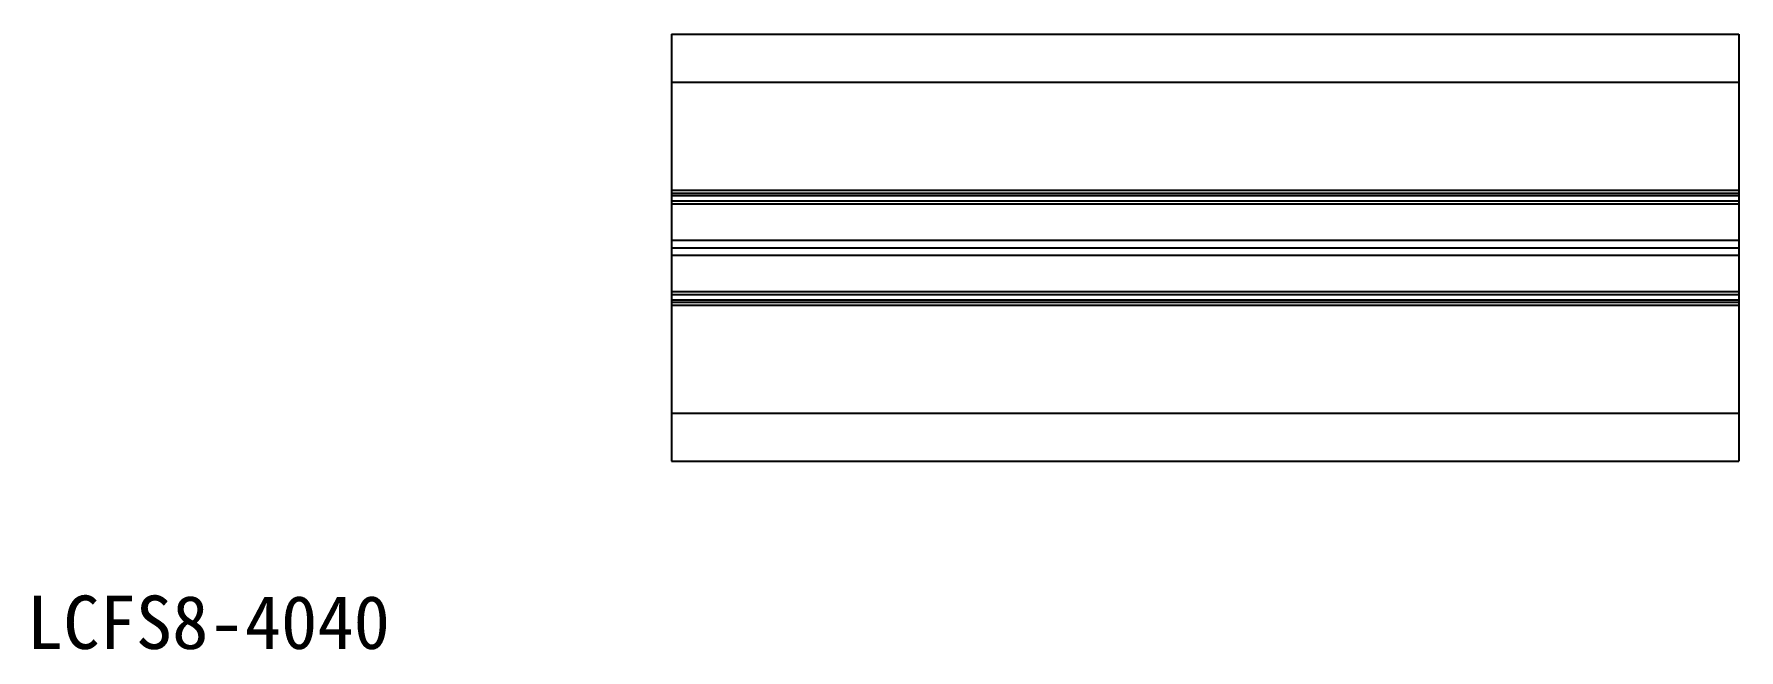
# Model space of a CAD drawing. Header units: millimetres. Extents: x 12 to 172, y -112 to -54.
import ezdxf

# ---------------------------------------------------------------- set-up
doc = ezdxf.new("R2010")
doc.units = ezdxf.units.MM
doc.styles.add('楷体', font='SimSun.ttf')

msp = doc.modelspace()

# ---------------------------------------------------------------- linework, layer by layer
for p, q in [((71.62, -53.9), (71.62, -93.9)), ((71.62, -53.9), (171.62, -53.9)), ((171.62, -53.9), (171.62, -93.9)), ((71.62, -58.4), (171.62, -58.4)), ((71.62, -68.5), (171.62, -68.5)), ((71.62, -68.8), (171.62, -68.8)), ((71.62, -69), (171.62, -69)), ((71.62, -69.5), (171.62, -69.5)), ((71.62, -69.8), (171.62, -69.8)), ((71.62, -73.21), (171.62, -73.21)), ((71.62, -73.9), (171.62, -73.9)), ((71.62, -74.59), (171.62, -74.59)), ((71.62, -78), (171.62, -78)), ((71.62, -78.3), (171.62, -78.3)), ((71.62, -78.8), (171.62, -78.8)), ((71.62, -79), (171.62, -79)), ((71.62, -79.3), (171.62, -79.3)), ((71.62, -89.4), (171.62, -89.4)), ((71.62, -93.9), (171.62, -93.9))]:
    msp.add_line(p, q)

# ---------------------------------------------------------------- texts
at = {"color": 1, "lineweight": 0, "insert": (11.21, -106.48), "char_height": 5, "width": 69.1022, "attachment_point": 1, "rotation": 360, "style": '楷体'}
msp.add_mtext('{\\fSimSun|b0|i0|c134|p2;\\C256;LCFS8-4040}', dxfattribs=at)

doc.saveas('drawing.dxf')
